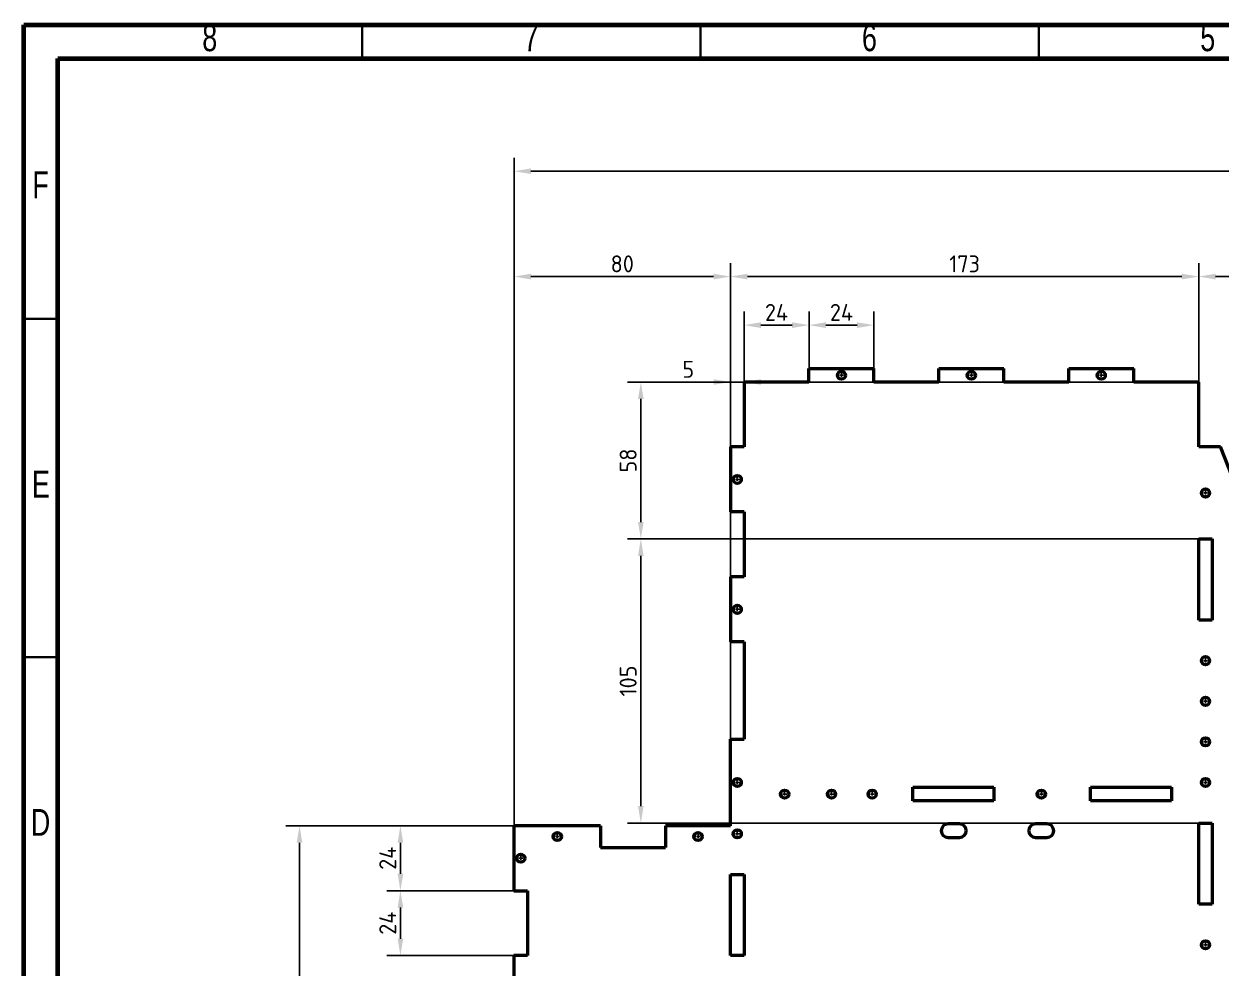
# Model space of a CAD drawing. Header units: millimetres. Extents: x -1615 to 4166, y 5 to 3174.
# Drawn here: x 15 to 191.9, y 152.5 to 292.1 of the extents above; entities that cross this region are included whole.
import ezdxf

# ---------------------------------------------------------------- set-up
doc = ezdxf.new("R2010")
doc.units = ezdxf.units.MM
doc.header["$LTSCALE"] = 0.25
doc.header["$PDSIZE"] = -1
doc.linetypes.add('ACAD_ISO08W100', pattern=[36, 24, -3, 6, -3])
doc.linetypes.add('CENTER2', pattern=[1.125, 0.75, -0.125, 0.125, -0.125])
doc.layers.get('0').update_dxf_attribs({"lineweight": 50})
for name, color, linetype, lineweight in [('duong tam', 2, 'ACAD_ISO08W100', 25), ('kich thuoc', 1, 'Continuous', 25), ('Net dam', 7, 'Continuous', 50)]:
    doc.layers.add(name, color=color, linetype=linetype, lineweight=lineweight)
doc.styles.add('SLDTEXTSTYLE1', font='TXT', dxfattribs={"width": 0.75})
doc.styles.get("Standard").update_dxf_attribs({"font": ''})
doc.styles.get('Standard').set_extended_font_data('TCVN 7284')
doc.dimstyles.new('Ratio 2.5', dxfattribs={"dimtxt": 2.5, "dimasz": 2.5, "dimexe": 2, "dimexo": 0, "dimtad": 1, "dimtoh": 1, "dimdec": 1, "dimlfac": 2.5, "dimzin": 9, "dimtxsty": 'Standard', "dimcen": 2.5, "dimazin": 0, "dimtfac": 1, "dimtdec": 1, "dimtmove": 0, "dimatfit": 3, "dimfxl": 1, "dimtzin": 1, "dimarcsym": 0})

# ---------------------------------------------------------------- blocks, each defined once
blk = doc.blocks.new('*D102')
at = {"layer": 'Defpoints', "color": 0, "transparency": 16777216}
for p in [(344.23, 270.34), (87.43, 173.58), (344.23, 173.58)]:
    blk.add_point(p, dxfattribs=at)
at = {"layer": 'kich thuoc', "color": 0, "lineweight": -2, "transparency": 16777216}
for p, q in [((87.43, 173.58), (87.43, 272.34)), ((344.23, 173.58), (344.23, 272.34)), ((89.93, 270.34), (341.73, 270.34))]:
    blk.add_line(p, q, dxfattribs=at)
at = {"layer": 'kich thuoc', "color": 0, "transparency": 16777216}
for points in [[(89.93, 270.76), (89.93, 269.93), (87.43, 270.34)], [(341.73, 270.76), (341.73, 269.93), (344.23, 270.34)]]:
    blk.add_solid(points, dxfattribs=at)
at = {"layer": 'kich thuoc', "color": 0, "transparency": 16777216, "insert": (215.83, 272.22), "char_height": 2.5, "attachment_point": 5}
blk.add_mtext('642', dxfattribs=at)
blk = doc.blocks.new('*D103')
at = {"layer": 'Defpoints', "color": 0, "transparency": 16777216}
for p in [(119.43, 254.77), (87.43, 173.58), (119.43, 173.58)]:
    blk.add_point(p, dxfattribs=at)
at = {"layer": 'kich thuoc', "color": 0, "lineweight": -2, "transparency": 16777216}
for p, q in [((87.43, 173.58), (87.43, 256.77)), ((119.43, 173.58), (119.43, 256.77)), ((89.93, 254.77), (116.93, 254.77))]:
    blk.add_line(p, q, dxfattribs=at)
at = {"layer": 'kich thuoc', "color": 0, "transparency": 16777216}
for points in [[(89.93, 255.19), (89.93, 254.35), (87.43, 254.77)], [(116.93, 255.19), (116.93, 254.35), (119.43, 254.77)]]:
    blk.add_solid(points, dxfattribs=at)
at = {"layer": 'kich thuoc', "color": 0, "transparency": 16777216, "insert": (103.43, 256.65), "char_height": 2.5, "attachment_point": 5}
blk.add_mtext('80', dxfattribs=at)
blk = doc.blocks.new('*D104')
at = {"layer": 'Defpoints', "color": 0, "transparency": 16777216}
for p in [(188.63, 254.77), (188.63, 239.18), (119.43, 229.58)]:
    blk.add_point(p, dxfattribs=at)
at = {"layer": 'kich thuoc', "color": 0, "lineweight": -2, "transparency": 16777216}
for p, q in [((119.43, 229.58), (119.43, 256.77)), ((188.63, 239.18), (188.63, 256.77)), ((121.93, 254.77), (186.13, 254.77))]:
    blk.add_line(p, q, dxfattribs=at)
at = {"layer": 'kich thuoc', "color": 0, "transparency": 16777216}
for points in [[(121.93, 255.19), (121.93, 254.35), (119.43, 254.77)], [(186.13, 255.19), (186.13, 254.35), (188.63, 254.77)]]:
    blk.add_solid(points, dxfattribs=at)
at = {"layer": 'kich thuoc', "color": 0, "transparency": 16777216, "insert": (154.03, 256.65), "char_height": 2.5, "attachment_point": 5}
blk.add_mtext('173', dxfattribs=at)
blk = doc.blocks.new('*D105')
at = {"layer": 'Defpoints', "color": 0, "transparency": 16777216}
for p in [(119.43, 239.18), (119.43, 229.58), (121.43, 229.58)]:
    blk.add_point(p, dxfattribs=at)
at = {"layer": 'kich thuoc', "color": 0, "lineweight": -2, "transparency": 16777216}
for p, q in [((119.43, 229.58), (119.43, 241.18)), ((121.43, 229.58), (121.43, 241.18)), ((116.93, 239.18), (111.93, 239.18)), ((121.43, 239.18), (119.43, 239.18)), ((123.93, 239.18), (126.43, 239.18))]:
    blk.add_line(p, q, dxfattribs=at)
at = {"layer": 'kich thuoc', "color": 0, "transparency": 16777216}
for points in [[(116.93, 239.6), (116.93, 238.77), (119.43, 239.18)], [(123.93, 239.6), (123.93, 238.77), (121.43, 239.18)]]:
    blk.add_solid(points, dxfattribs=at)
at = {"layer": 'kich thuoc', "color": 0, "transparency": 16777216, "insert": (113.18, 241.06), "char_height": 2.5, "attachment_point": 5}
blk.add_mtext('5', dxfattribs=at)
blk = doc.blocks.new('*D106')
at = {"layer": 'Defpoints', "color": 0, "transparency": 16777216}
for p in [(121.43, 247.59), (121.43, 239.18), (131.03, 239.18)]:
    blk.add_point(p, dxfattribs=at)
at = {"layer": 'kich thuoc', "color": 0, "lineweight": -2, "transparency": 16777216}
for p, q in [((121.43, 239.18), (121.43, 249.59)), ((131.03, 239.18), (131.03, 249.59)), ((128.53, 247.59), (123.93, 247.59))]:
    blk.add_line(p, q, dxfattribs=at)
at = {"layer": 'kich thuoc', "color": 0, "transparency": 16777216}
for points in [[(123.93, 248.01), (123.93, 247.17), (121.43, 247.59)], [(128.53, 248.01), (128.53, 247.17), (131.03, 247.59)]]:
    blk.add_solid(points, dxfattribs=at)
at = {"layer": 'kich thuoc', "color": 0, "transparency": 16777216, "insert": (126.23, 249.47), "char_height": 2.5, "attachment_point": 5}
blk.add_mtext('24', dxfattribs=at)
blk = doc.blocks.new('*D107')
at = {"layer": 'Defpoints', "color": 0, "transparency": 16777216}
for p in [(140.63, 247.59), (131.03, 241.18), (140.63, 241.18)]:
    blk.add_point(p, dxfattribs=at)
at = {"layer": 'kich thuoc', "color": 0, "lineweight": -2, "transparency": 16777216}
for p, q in [((131.03, 241.18), (131.03, 249.59)), ((140.63, 241.18), (140.63, 249.59)), ((133.53, 247.59), (138.13, 247.59))]:
    blk.add_line(p, q, dxfattribs=at)
at = {"layer": 'kich thuoc', "color": 0, "transparency": 16777216}
for points in [[(133.53, 248.01), (133.53, 247.17), (131.03, 247.59)], [(138.13, 248.01), (138.13, 247.17), (140.63, 247.59)]]:
    blk.add_solid(points, dxfattribs=at)
at = {"layer": 'kich thuoc', "color": 0, "transparency": 16777216, "insert": (135.83, 249.47), "char_height": 2.5, "attachment_point": 5}
blk.add_mtext('24', dxfattribs=at)
blk = doc.blocks.new('*D108')
at = {"layer": 'Defpoints', "color": 0, "transparency": 16777216}
for p in [(243.03, 254.77), (188.63, 239.18), (243.03, 239.18)]:
    blk.add_point(p, dxfattribs=at)
at = {"layer": 'kich thuoc', "color": 0, "lineweight": -2, "transparency": 16777216}
for p, q in [((188.63, 239.18), (188.63, 256.77)), ((243.03, 239.18), (243.03, 256.77)), ((191.13, 254.77), (240.53, 254.77))]:
    blk.add_line(p, q, dxfattribs=at)
at = {"layer": 'kich thuoc', "color": 0, "transparency": 16777216}
for points in [[(191.13, 255.19), (191.13, 254.35), (188.63, 254.77)], [(240.53, 255.19), (240.53, 254.35), (243.03, 254.77)]]:
    blk.add_solid(points, dxfattribs=at)
at = {"layer": 'kich thuoc', "color": 0, "transparency": 16777216, "insert": (215.83, 256.65), "char_height": 2.5, "attachment_point": 5}
blk.add_mtext('136', dxfattribs=at)
blk = doc.blocks.new('*D113')
at = {"layer": 'Defpoints', "color": 0, "transparency": 16777216}
for p in [(87.43, 173.58), (55.73, 106.38), (87.43, 106.38)]:
    blk.add_point(p, dxfattribs=at)
at = {"layer": 'kich thuoc', "color": 0, "lineweight": -2, "transparency": 16777216}
for p, q in [((87.43, 173.58), (53.73, 173.58)), ((55.73, 171.08), (55.73, 108.88)), ((87.43, 106.38), (53.73, 106.38))]:
    blk.add_line(p, q, dxfattribs=at)
at = {"layer": 'kich thuoc', "color": 0, "transparency": 16777216}
for points in [[(55.31, 171.08), (56.15, 171.08), (55.73, 173.58)], [(55.31, 108.88), (56.15, 108.88), (55.73, 106.38)]]:
    blk.add_solid(points, dxfattribs=at)
at = {"layer": 'kich thuoc', "color": 0, "transparency": 16777216, "insert": (53.85, 139.98), "char_height": 2.5, "attachment_point": 5, "rotation": 90}
blk.add_mtext('168', dxfattribs=at)
blk = doc.blocks.new('*D114')
at = {"layer": 'Defpoints', "color": 0, "transparency": 16777216}
for p in [(87.43, 173.58), (70.64, 163.98), (87.43, 163.98)]:
    blk.add_point(p, dxfattribs=at)
at = {"layer": 'kich thuoc', "color": 0, "lineweight": -2, "transparency": 16777216}
for p, q in [((87.43, 173.58), (68.64, 173.58)), ((70.64, 171.08), (70.64, 166.48)), ((87.43, 163.98), (68.64, 163.98))]:
    blk.add_line(p, q, dxfattribs=at)
at = {"layer": 'kich thuoc', "color": 0, "transparency": 16777216}
for points in [[(70.23, 171.08), (71.06, 171.08), (70.64, 173.58)], [(70.23, 166.48), (71.06, 166.48), (70.64, 163.98)]]:
    blk.add_solid(points, dxfattribs=at)
at = {"layer": 'kich thuoc', "color": 0, "transparency": 16777216, "insert": (68.77, 168.78), "char_height": 2.5, "attachment_point": 5, "rotation": 90}
blk.add_mtext('24', dxfattribs=at)
blk = doc.blocks.new('*D115')
at = {"layer": 'Defpoints', "color": 0, "transparency": 16777216}
for p in [(89.43, 163.98), (70.64, 154.38), (89.43, 154.38)]:
    blk.add_point(p, dxfattribs=at)
at = {"layer": 'kich thuoc', "color": 0, "lineweight": -2, "transparency": 16777216}
for p, q in [((89.43, 163.98), (68.64, 163.98)), ((70.64, 161.48), (70.64, 156.88)), ((89.43, 154.38), (68.64, 154.38))]:
    blk.add_line(p, q, dxfattribs=at)
at = {"layer": 'kich thuoc', "color": 0, "transparency": 16777216}
for points in [[(70.23, 161.48), (71.06, 161.48), (70.64, 163.98)], [(70.23, 156.88), (71.06, 156.88), (70.64, 154.38)]]:
    blk.add_solid(points, dxfattribs=at)
at = {"layer": 'kich thuoc', "color": 0, "transparency": 16777216, "insert": (68.77, 159.18), "char_height": 2.5, "attachment_point": 5, "rotation": 90}
blk.add_mtext('24', dxfattribs=at)
blk = doc.blocks.new('*D122')
at = {"layer": 'Defpoints', "color": 0, "transparency": 16777216}
for p in [(106.18, 239.18), (188.63, 239.18), (188.63, 215.98)]:
    blk.add_point(p, dxfattribs=at)
at = {"layer": 'kich thuoc', "color": 0, "lineweight": -2, "transparency": 16777216}
for p, q in [((188.63, 239.18), (104.18, 239.18)), ((106.18, 218.48), (106.18, 236.68)), ((188.63, 215.98), (104.18, 215.98))]:
    blk.add_line(p, q, dxfattribs=at)
at = {"layer": 'kich thuoc', "color": 0, "transparency": 16777216}
for points in [[(105.76, 236.68), (106.59, 236.68), (106.18, 239.18)], [(105.76, 218.48), (106.59, 218.48), (106.18, 215.98)]]:
    blk.add_solid(points, dxfattribs=at)
at = {"layer": 'kich thuoc', "color": 0, "transparency": 16777216, "insert": (104.3, 227.58), "char_height": 2.5, "attachment_point": 5, "rotation": 90}
blk.add_mtext('58', dxfattribs=at)
blk = doc.blocks.new('*D123')
at = {"layer": 'Defpoints', "color": 0, "transparency": 16777216}
for p in [(188.63, 215.98), (106.18, 173.98), (188.63, 173.98)]:
    blk.add_point(p, dxfattribs=at)
at = {"layer": 'kich thuoc', "color": 0, "lineweight": -2, "transparency": 16777216}
for p, q in [((188.63, 215.98), (104.18, 215.98)), ((106.18, 213.48), (106.18, 176.48)), ((188.63, 173.98), (104.18, 173.98))]:
    blk.add_line(p, q, dxfattribs=at)
at = {"layer": 'kich thuoc', "color": 0, "transparency": 16777216}
for points in [[(105.76, 213.48), (106.59, 213.48), (106.18, 215.98)], [(105.76, 176.48), (106.59, 176.48), (106.18, 173.98)]]:
    blk.add_solid(points, dxfattribs=at)
at = {"layer": 'kich thuoc', "color": 0, "transparency": 16777216, "insert": (104.3, 194.98), "char_height": 2.5, "attachment_point": 5, "rotation": 90}
blk.add_mtext('105', dxfattribs=at)
blk = doc.blocks.new('*U185')
at = {"layer": 'duong tam', "color": 0, "linetype": 'CENTER2', "transparency": 16777216}
for p, q in [((-0.72, 0), (-0.12, 0)), ((0, 0.12), (0, 0.72)), ((0.12, 0), (0.72, 0)), ((0, -0.72), (0, -0.12))]:
    blk.add_line(p, q, dxfattribs=at)
at = {"layer": 'duong tam', "color": 0, "linetype": 'Continuous', "transparency": 16777216}
for p, q in [((-0.06, 0), (0.06, 0)), ((0, -0.06), (0, 0.06))]:
    blk.add_line(p, q, dxfattribs=at)
blk = doc.blocks.new('*U186')
at = {"layer": 'duong tam', "color": 0, "linetype": 'CENTER2', "transparency": 16777216}
for p, q in [((-0.72, 0), (-0.12, 0)), ((0, 0.12), (0, 0.72)), ((0.12, 0), (0.72, 0)), ((0, -0.72), (0, -0.12))]:
    blk.add_line(p, q, dxfattribs=at)
at = {"layer": 'duong tam', "color": 0, "linetype": 'Continuous', "transparency": 16777216}
for p, q in [((-0.06, 0), (0.06, 0)), ((0, -0.06), (0, 0.06))]:
    blk.add_line(p, q, dxfattribs=at)
blk = doc.blocks.new('*U187')
at = {"layer": 'duong tam', "color": 0, "linetype": 'CENTER2', "transparency": 16777216}
for p, q in [((-0.72, 0), (-0.12, 0)), ((0, 0.12), (0, 0.72)), ((0.12, 0), (0.72, 0)), ((0, -0.72), (0, -0.12))]:
    blk.add_line(p, q, dxfattribs=at)
at = {"layer": 'duong tam', "color": 0, "linetype": 'Continuous', "transparency": 16777216}
for p, q in [((-0.06, 0), (0.06, 0)), ((0, -0.06), (0, 0.06))]:
    blk.add_line(p, q, dxfattribs=at)
blk = doc.blocks.new('*U188')
at = {"layer": 'duong tam', "color": 0, "linetype": 'CENTER2', "transparency": 16777216}
for p, q in [((-0.72, 0), (-0.12, 0)), ((0, 0.12), (0, 0.72)), ((0.12, 0), (0.72, 0)), ((0, -0.72), (0, -0.12))]:
    blk.add_line(p, q, dxfattribs=at)
at = {"layer": 'duong tam', "color": 0, "linetype": 'Continuous', "transparency": 16777216}
for p, q in [((-0.06, 0), (0.06, 0)), ((0, -0.06), (0, 0.06))]:
    blk.add_line(p, q, dxfattribs=at)
blk = doc.blocks.new('*U189')
at = {"layer": 'duong tam', "color": 0, "linetype": 'CENTER2', "transparency": 16777216}
for p, q in [((-0.72, 0), (-0.12, 0)), ((0, 0.12), (0, 0.72)), ((0.12, 0), (0.72, 0)), ((0, -0.72), (0, -0.12))]:
    blk.add_line(p, q, dxfattribs=at)
at = {"layer": 'duong tam', "color": 0, "linetype": 'Continuous', "transparency": 16777216}
for p, q in [((-0.06, 0), (0.06, 0)), ((0, -0.06), (0, 0.06))]:
    blk.add_line(p, q, dxfattribs=at)
blk = doc.blocks.new('*U190')
at = {"layer": 'duong tam', "color": 0, "linetype": 'CENTER2', "transparency": 16777216}
for p, q in [((-0.72, 0), (-0.12, 0)), ((0, 0.12), (0, 0.72)), ((0.12, 0), (0.72, 0)), ((0, -0.72), (0, -0.12))]:
    blk.add_line(p, q, dxfattribs=at)
at = {"layer": 'duong tam', "color": 0, "linetype": 'Continuous', "transparency": 16777216}
for p, q in [((-0.06, 0), (0.06, 0)), ((0, -0.06), (0, 0.06))]:
    blk.add_line(p, q, dxfattribs=at)
blk = doc.blocks.new('*U197')
at = {"layer": 'duong tam', "color": 0, "linetype": 'CENTER2', "transparency": 16777216}
for p, q in [((-0.72, 0), (-0.12, 0)), ((0, 0.12), (0, 0.72)), ((0.12, 0), (0.72, 0)), ((0, -0.72), (0, -0.12))]:
    blk.add_line(p, q, dxfattribs=at)
at = {"layer": 'duong tam', "color": 0, "linetype": 'Continuous', "transparency": 16777216}
for p, q in [((-0.06, 0), (0.06, 0)), ((0, -0.06), (0, 0.06))]:
    blk.add_line(p, q, dxfattribs=at)
blk = doc.blocks.new('*U198')
at = {"layer": 'duong tam', "color": 0, "linetype": 'CENTER2', "transparency": 16777216}
for p, q in [((-0.72, 0), (-0.12, 0)), ((0, 0.12), (0, 0.72)), ((0.12, 0), (0.72, 0)), ((0, -0.72), (0, -0.12))]:
    blk.add_line(p, q, dxfattribs=at)
at = {"layer": 'duong tam', "color": 0, "linetype": 'Continuous', "transparency": 16777216}
for p, q in [((-0.06, 0), (0.06, 0)), ((0, -0.06), (0, 0.06))]:
    blk.add_line(p, q, dxfattribs=at)
blk = doc.blocks.new('*U199')
at = {"layer": 'duong tam', "color": 0, "linetype": 'CENTER2', "transparency": 16777216}
for p, q in [((-0.72, 0), (-0.12, 0)), ((0, 0.12), (0, 0.72)), ((0.12, 0), (0.72, 0)), ((0, -0.72), (0, -0.12))]:
    blk.add_line(p, q, dxfattribs=at)
at = {"layer": 'duong tam', "color": 0, "linetype": 'Continuous', "transparency": 16777216}
for p, q in [((-0.06, 0), (0.06, 0)), ((0, -0.06), (0, 0.06))]:
    blk.add_line(p, q, dxfattribs=at)
blk = doc.blocks.new('*U200')
at = {"layer": 'duong tam', "color": 0, "linetype": 'CENTER2', "transparency": 16777216}
for p, q in [((-0.72, 0), (-0.12, 0)), ((0, 0.12), (0, 0.72)), ((0.12, 0), (0.72, 0)), ((0, -0.72), (0, -0.12))]:
    blk.add_line(p, q, dxfattribs=at)
at = {"layer": 'duong tam', "color": 0, "linetype": 'Continuous', "transparency": 16777216}
for p, q in [((-0.06, 0), (0.06, 0)), ((0, -0.06), (0, 0.06))]:
    blk.add_line(p, q, dxfattribs=at)
blk = doc.blocks.new('*U201')
at = {"layer": 'duong tam', "color": 0, "linetype": 'CENTER2', "transparency": 16777216}
for p, q in [((-0.72, 0), (-0.12, 0)), ((0, 0.12), (0, 0.72)), ((0.12, 0), (0.72, 0)), ((0, -0.72), (0, -0.12))]:
    blk.add_line(p, q, dxfattribs=at)
at = {"layer": 'duong tam', "color": 0, "linetype": 'Continuous', "transparency": 16777216}
for p, q in [((-0.06, 0), (0.06, 0)), ((0, -0.06), (0, 0.06))]:
    blk.add_line(p, q, dxfattribs=at)
blk = doc.blocks.new('*U205')
at = {"layer": 'duong tam', "color": 0, "linetype": 'CENTER2', "transparency": 16777216}
for p, q in [((-0.72, 0), (-0.12, 0)), ((0, 0.12), (0, 0.72)), ((0.12, 0), (0.72, 0)), ((0, -0.72), (0, -0.12))]:
    blk.add_line(p, q, dxfattribs=at)
at = {"layer": 'duong tam', "color": 0, "linetype": 'Continuous', "transparency": 16777216}
for p, q in [((-0.06, 0), (0.06, 0)), ((0, -0.06), (0, 0.06))]:
    blk.add_line(p, q, dxfattribs=at)
blk = doc.blocks.new('*U206')
at = {"layer": 'duong tam', "color": 0, "linetype": 'CENTER2', "transparency": 16777216}
for p, q in [((-0.72, 0), (-0.12, 0)), ((0, 0.12), (0, 0.72)), ((0.12, 0), (0.72, 0)), ((0, -0.72), (0, -0.12))]:
    blk.add_line(p, q, dxfattribs=at)
at = {"layer": 'duong tam', "color": 0, "linetype": 'Continuous', "transparency": 16777216}
for p, q in [((-0.06, 0), (0.06, 0)), ((0, -0.06), (0, 0.06))]:
    blk.add_line(p, q, dxfattribs=at)
blk = doc.blocks.new('*U207')
at = {"layer": 'duong tam', "color": 0, "linetype": 'CENTER2', "transparency": 16777216}
for p, q in [((-0.72, 0), (-0.12, 0)), ((0, 0.12), (0, 0.72)), ((0.12, 0), (0.72, 0)), ((0, -0.72), (0, -0.12))]:
    blk.add_line(p, q, dxfattribs=at)
at = {"layer": 'duong tam', "color": 0, "linetype": 'Continuous', "transparency": 16777216}
for p, q in [((-0.06, 0), (0.06, 0)), ((0, -0.06), (0, 0.06))]:
    blk.add_line(p, q, dxfattribs=at)
blk = doc.blocks.new('*U208')
at = {"layer": 'duong tam', "color": 0, "linetype": 'CENTER2', "transparency": 16777216}
for p, q in [((-0.72, 0), (-0.12, 0)), ((0, 0.12), (0, 0.72)), ((0.12, 0), (0.72, 0)), ((0, -0.72), (0, -0.12))]:
    blk.add_line(p, q, dxfattribs=at)
at = {"layer": 'duong tam', "color": 0, "linetype": 'Continuous', "transparency": 16777216}
for p, q in [((-0.06, 0), (0.06, 0)), ((0, -0.06), (0, 0.06))]:
    blk.add_line(p, q, dxfattribs=at)
blk = doc.blocks.new('*U209')
at = {"layer": 'duong tam', "color": 0, "linetype": 'CENTER2', "transparency": 16777216}
for p, q in [((-0.72, 0), (-0.12, 0)), ((0, 0.12), (0, 0.72)), ((0.12, 0), (0.72, 0)), ((0, -0.72), (0, -0.12))]:
    blk.add_line(p, q, dxfattribs=at)
at = {"layer": 'duong tam', "color": 0, "linetype": 'Continuous', "transparency": 16777216}
for p, q in [((-0.06, 0), (0.06, 0)), ((0, -0.06), (0, 0.06))]:
    blk.add_line(p, q, dxfattribs=at)
blk = doc.blocks.new('*U210')
at = {"layer": 'duong tam', "color": 0, "linetype": 'CENTER2', "transparency": 16777216}
for p, q in [((-0.72, 0), (-0.12, 0)), ((0, 0.12), (0, 0.72)), ((0.12, 0), (0.72, 0)), ((0, -0.72), (0, -0.12))]:
    blk.add_line(p, q, dxfattribs=at)
at = {"layer": 'duong tam', "color": 0, "linetype": 'Continuous', "transparency": 16777216}
for p, q in [((-0.06, 0), (0.06, 0)), ((0, -0.06), (0, 0.06))]:
    blk.add_line(p, q, dxfattribs=at)
blk = doc.blocks.new('*U211')
at = {"layer": 'duong tam', "color": 0, "linetype": 'CENTER2', "transparency": 16777216}
for p, q in [((-0.72, 0), (-0.12, 0)), ((0, 0.12), (0, 0.72)), ((0.12, 0), (0.72, 0)), ((0, -0.72), (0, -0.12))]:
    blk.add_line(p, q, dxfattribs=at)
at = {"layer": 'duong tam', "color": 0, "linetype": 'Continuous', "transparency": 16777216}
for p, q in [((-0.06, 0), (0.06, 0)), ((0, -0.06), (0, 0.06))]:
    blk.add_line(p, q, dxfattribs=at)
blk = doc.blocks.new('*U212')
at = {"layer": 'duong tam', "color": 0, "linetype": 'CENTER2', "transparency": 16777216}
for p, q in [((-0.72, 0), (-0.12, 0)), ((0, 0.12), (0, 0.72)), ((0.12, 0), (0.72, 0)), ((0, -0.72), (0, -0.12))]:
    blk.add_line(p, q, dxfattribs=at)
at = {"layer": 'duong tam', "color": 0, "linetype": 'Continuous', "transparency": 16777216}
for p, q in [((-0.06, 0), (0.06, 0)), ((0, -0.06), (0, 0.06))]:
    blk.add_line(p, q, dxfattribs=at)
blk = doc.blocks.new('*U213')
at = {"layer": 'duong tam', "color": 0, "linetype": 'CENTER2', "transparency": 16777216}
for p, q in [((-0.72, 0), (-0.12, 0)), ((0, 0.12), (0, 0.72)), ((0.12, 0), (0.72, 0)), ((0, -0.72), (0, -0.12))]:
    blk.add_line(p, q, dxfattribs=at)
at = {"layer": 'duong tam', "color": 0, "linetype": 'Continuous', "transparency": 16777216}
for p, q in [((-0.06, 0), (0.06, 0)), ((0, -0.06), (0, 0.06))]:
    blk.add_line(p, q, dxfattribs=at)

msp = doc.modelspace()

# ---------------------------------------------------------------- linework, layer by layer
at = {"color": 7, "linetype": 'Continuous', "lineweight": 70}
for p, q in [((15, 5), (15, 292)), ((15, 292), (415, 292)), ((20, 10), (20, 287)), ((20, 287), (410, 287))]:
    msp.add_line(p, q, dxfattribs=at)
at = {"color": 7, "linetype": 'Continuous', "lineweight": 35}
for p, q in [((65, 287), (65, 292)), ((115, 287), (115, 292)), ((165, 287), (165, 292)), ((20, 248.5), (15, 248.5)), ((20, 198.5), (15, 198.5))]:
    msp.add_line(p, q, dxfattribs=at)
at = {"layer": 'Net dam'}
for p, q in [((131.027, 239.182), (131.027, 241.182)), ((131.027, 241.182), (140.627, 241.182)), ((140.627, 239.182), (140.627, 241.182)), ((150.227, 239.182), (150.227, 241.182)), ((150.227, 241.182), (159.827, 241.182)), ((159.827, 239.182), (159.827, 241.182)), ((169.427, 239.182), (169.427, 241.182)), ((169.427, 241.182), (179.027, 241.182)), ((179.027, 239.182), (179.027, 241.182)), ((121.427, 239.182), (121.427, 229.582)), ((131.027, 239.182), (121.427, 239.182)), ((150.227, 239.182), (140.627, 239.182)), ((169.427, 239.182), (159.827, 239.182)), ((188.627, 239.182), (179.027, 239.182)), ((188.627, 229.582), (188.627, 239.182)), ((119.427, 229.582), (119.427, 219.982)), ((121.427, 229.582), (119.427, 229.582)), ((191.827, 229.582), (188.627, 229.582)), ((199.827, 209.212), (191.827, 229.582)), ((121.427, 219.982), (119.427, 219.982)), ((121.427, 219.982), (121.427, 210.382)), ((188.627, 215.982), (190.627, 215.982)), ((188.627, 203.982), (188.627, 215.982)), ((190.627, 215.982), (190.627, 203.982)), ((119.427, 210.382), (119.427, 200.782)), ((121.427, 210.382), (119.427, 210.382)), ((190.627, 203.982), (188.627, 203.982)), ((121.427, 200.782), (119.427, 200.782)), ((121.427, 200.782), (121.427, 186.382)), ((119.427, 173.582), (119.427, 186.382)), ((119.427, 186.382), (121.427, 186.382)), ((146.369, 179.262), (158.369, 179.262)), ((146.369, 177.262), (146.369, 179.262)), ((158.369, 179.262), (158.369, 177.262)), ((172.627, 179.262), (184.627, 179.262)), ((172.627, 177.262), (172.627, 179.262)), ((184.627, 179.262), (184.627, 177.262)), ((158.369, 177.262), (146.369, 177.262)), ((184.627, 177.262), (172.627, 177.262)), ((87.427, 173.582), (87.427, 163.982)), ((100.227, 173.582), (87.427, 173.582)), ((100.227, 173.582), (100.227, 170.382)), ((109.827, 173.582), (109.827, 170.382)), ((119.427, 173.582), (109.827, 173.582)), ((153.267, 173.841), (151.587, 173.841)), ((166.195, 173.841), (164.515, 173.841)), ((188.627, 173.982), (190.627, 173.982)), ((188.627, 161.982), (188.627, 173.982)), ((190.627, 173.982), (190.627, 161.982)), ((151.587, 171.841), (153.267, 171.841)), ((164.515, 171.841), (166.195, 171.841)), ((100.227, 170.382), (109.827, 170.382)), ((119.427, 166.382), (121.427, 166.382)), ((119.427, 154.382), (119.427, 166.382)), ((121.427, 166.382), (121.427, 154.382)), ((87.427, 163.982), (89.427, 163.982)), ((89.427, 163.982), (89.427, 154.382)), ((190.627, 161.982), (188.627, 161.982)), ((87.427, 154.382), (87.427, 144.782)), ((89.427, 154.382), (87.427, 154.382)), ((121.427, 154.382), (119.427, 154.382))]:
    msp.add_line(p, q, dxfattribs=at)
for centre in [(135.827, 240.182), (155.027, 240.182), (174.227, 240.182), (120.427, 224.782), (189.627, 222.782), (120.427, 205.582), (189.627, 197.982), (189.627, 191.982), (189.627, 185.982), (120.427, 179.982), (189.627, 179.982), (127.427, 178.262), (134.369, 178.262), (140.369, 178.262), (165.369, 178.262), (93.827, 171.982), (114.627, 171.982), (120.427, 172.382), (88.427, 168.782), (189.627, 155.982)]:
    msp.add_circle(centre, 0.6, dxfattribs=at)
for centre, start, end in [((151.587, 172.841), 90, 270), ((153.267, 172.841), 270, 90), ((164.515, 172.841), 90, 270), ((166.195, 172.841), 270, 90)]:
    msp.add_arc(centre, 1, start, end, dxfattribs=at)

# ---------------------------------------------------------------- block references
at = {"layer": 'duong tam', "linetype": 'CENTER2'}
for name, p in [('*U185', (135.827, 240.182)), ('*U186', (155.027, 240.182)), ('*U187', (174.227, 240.182)), ('*U189', (120.427, 224.782)), ('*U188', (189.627, 222.782)), ('*U190', (120.427, 205.582)), ('*U197', (189.627, 197.982)), ('*U198', (189.627, 191.982)), ('*U199', (189.627, 185.982)), ('*U209', (120.427, 179.982)), ('*U200', (189.627, 179.982)), ('*U207', (127.427, 178.262)), ('*U208', (134.369, 178.262)), ('*U206', (140.369, 178.262)), ('*U205', (165.369, 178.262)), ('*U212', (93.827, 171.982)), ('*U211', (114.627, 171.982)), ('*U210', (120.427, 172.382)), ('*U213', (88.427, 168.782)), ('*U201', (189.627, 155.982))]:
    msp.add_blockref(name, p, dxfattribs=at)

# ---------------------------------------------------------------- texts
at = {"color": 7, "linetype": 'Continuous', "lineweight": 0, "char_height": 3.969, "attachment_point": 2, "style": 'SLDTEXTSTYLE1'}
for s, insert in [('8', (42.46, 292.06)), ('7', (89.96, 292.06)), ('6', (139.96, 292.06)), ('5', (189.96, 292.06)), ('F', (17.458, 270.31)), ('E', (17.508, 226.06)), ('D', (17.453, 176.06))]:
    msp.add_mtext(s, dxfattribs=dict(at, insert=insert))

# ---------------------------------------------------------------- dimensions: what is measured, and where the dimension line sits
at = {"layer": 'kich thuoc'}
for base, p2, picture, middle in [((344.227, 270.344), (344.227, 173.582), '*D102', (215.827, 270.344)), ((119.427, 254.77), (119.427, 173.582), '*D103', (103.427, 254.77))]:
    dim = msp.add_linear_dim(base=base, p1=(87.427, 173.582), p2=p2, dimstyle='Ratio 2.5', dxfattribs=at)
    dim.commit()
    dim.dimension.update_dxf_attribs({"geometry": picture, "text_midpoint": middle, "dimtype": 160})
for base, p1, p2, picture, middle in [((188.627, 254.77), (119.427, 229.582), (188.627, 239.182), '*D104', (154.027, 256.645)), ((243.027, 254.77), (188.627, 239.182), (243.027, 239.182), '*D108', (215.827, 256.645)), ((121.427, 247.59), (131.027, 239.182), (121.427, 239.182), '*D106', (126.227, 249.465)), ((140.627, 247.59), (131.027, 241.182), (140.627, 241.182), '*D107', (135.827, 249.465)), ((119.427, 239.182), (121.427, 229.582), (119.427, 229.582), '*D105', (113.177, 241.057))]:
    dim = msp.add_linear_dim(base=base, p1=p1, p2=p2, dimstyle='Ratio 2.5', dxfattribs=at)
    dim.commit()
    dim.dimension.update_dxf_attribs({"geometry": picture, "text_midpoint": middle})
for base, p1, p2, picture, middle in [((106.176, 239.182), (188.627, 215.982), (188.627, 239.182), '*D122', (104.301, 227.582)), ((106.176, 173.982), (188.627, 215.982), (188.627, 173.982), '*D123', (104.301, 194.982)), ((55.729, 106.382), (87.427, 173.582), (87.427, 106.382), '*D113', (53.854, 139.982)), ((70.643, 163.982), (87.427, 173.582), (87.427, 163.982), '*D114', (68.768, 168.782)), ((70.643, 154.382), (89.427, 163.982), (89.427, 154.382), '*D115', (68.768, 159.182))]:
    dim = msp.add_linear_dim(base=base, p1=p1, p2=p2, angle=90, dimstyle='Ratio 2.5', dxfattribs=at)
    dim.commit()
    dim.dimension.update_dxf_attribs({"geometry": picture, "text_midpoint": middle})

doc.saveas('drawing.dxf')
